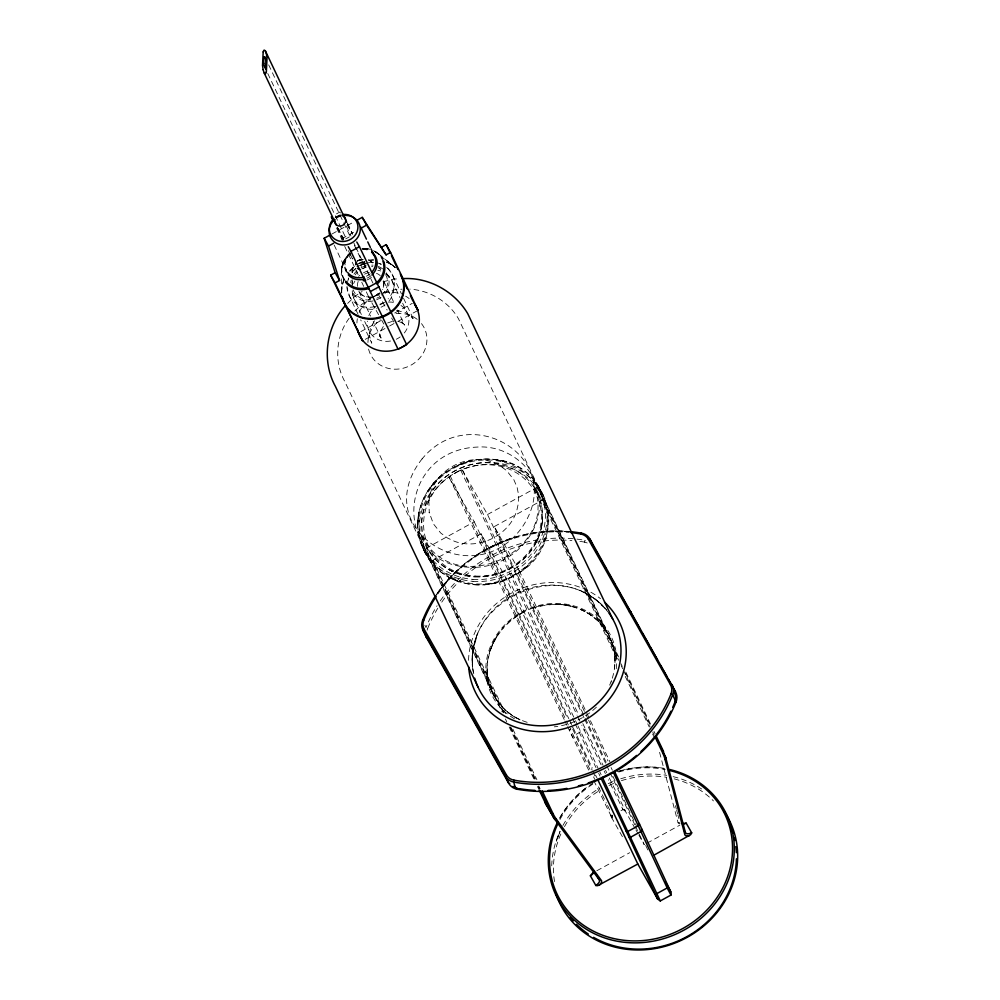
<?xml version="1.0" encoding="UTF-8"?>
<svg xmlns="http://www.w3.org/2000/svg" width="1000" height="1000" viewBox="0 0 1000 1000"><rect width="100%" height="100%" fill="white"/><g stroke="black" fill="none" stroke-linecap="round" stroke-linejoin="round"><path stroke-width="0.75" stroke-dasharray="5 3.75" d="M352.25 287.425L352.25 279.887M341.562 291.488L341.925 286.562L341.562 291.488C341.987 279.037 338.125 262.688 349.7 253.787M383.288 287.387L383.888 282.387L383.862 283.038L383.15 280.738M347.612 281.65L348.688 278A24.025 22 -25.4 0 0 347.663 281.1M587.225 543A12.088 11.062 -25.4 0 0 584.688 542.238L584.825 540.363A13.6 12.45 -25.4 0 1 585.775 540.525M342.688 263.913L341.688 268.075L344.288 260.225M584.688 542.238L584.712 542.112A134.425 123.088 -25.4 0 0 576.188 540.975M352.238 272.062L353.325 265.712M559.55 832.875L556.35 841.137L560.125 831.513M609.637 685.125L612.125 679.525M560.013 817.375C568.175 803.637 579.3 791.575 592.938 783.138M422.25 458.688C366.463 529.138 474.113 595.662 522.537 526.663C568.013 458.625 470.325 399.775 422.075 458.925M435.938 595.237L449.7 577.775L436.875 593.763A135.938 124.475 -25.4 0 1 568.475 531.462M435.1 596.438L449.7 577.775M349.137 318.263C335.788 336.112 333.925 361.662 344.637 381.238L490.475 688.363C495.8 702.25 506.6 713.5 520 719.837C502.362 712.15 492.013 695.125 485.863 677.65L494.125 696.287L489.5 685.562L487.25 674.05L487.062 670.462L488.025 679.375L490.4 687.962L487.25 674.05L487.537 661.413L487.45 662.175L490.1 650.413L497.25 635.525L492.675 643.75L489.412 652.45L495.1 639.212L503.013 627.962L502.25 629.012L511.275 620.175L521.825 613.075L517.612 615.438L526.112 610.763M374.462 320.788L370.525 327.95L369.513 332.425L369.438 336.938L369.237 334.975L371.775 343.188L360.688 319.837M383.275 326.512L380.55 331.312L379.913 336.613L379.613 333.5L381.037 338.1L373.212 321.613M457 570.475L447.95 579.538L465.812 562.737L481.9 551.788M612.587 816.012C612.275 821.287 609.562 813.425 611.337 814.013M350.012 253.525L347.587 256.188L350.763 252.8M347.675 303.375L354.875 296.325L362.1 291.462M354.9 311.038L361.587 304.488L370.863 298.25M349.787 253.8L344.263 260.35L349.95 253.863L346.35 258.188L346.712 257.55L344.8 263.288L346.475 271L334.175 245.05M352.55 271.2L355.85 268.488M379.675 292.775L376.575 295.3L372.75 296.575M351.838 252.225L349.275 254.125L352.3 251.962M335.15 217.6L341.312 214.775L339.862 212.025L333.775 215.375M475.8 555.487C503.738 537.038 538.013 528.112 571.375 531.737M518.2 572.625L585.425 713.512M365.075 262.175L362.925 263.363L353.663 243.863M358.438 260.45L364.038 259.237L359.95 259.788L361.55 259.413M458.963 471L451.938 474.862M516.6 573.513L509.9 577.188M336.625 217L341.312 215.562M331.95 234L353.125 222.362M341.625 238.863L353.537 232.312M345.75 238.863L349.412 236.85M357.587 260.912L359.65 259.788L364.075 260.338M378.6 314.738L369.588 298.775L373.25 296.762M374.462 296.087L378.125 294.088L376.163 289.95M360.875 331.587L382.55 319.675M394.725 312.987L412.337 303.312M365.262 339.35L388.288 326.7M389.637 325.95L396.4 322.238M397.762 321.488L416.712 311.075M425.95 548.337L474.25 521.8L449.425 477.812A1.512 1.388 -25.4 0 1 449.375 476.65A64.212 58.8 -25.4 0 0 425.188 549.3A1.512 1.388 -25.4 0 1 425.95 548.337L504.725 714.237M487.488 514.525L535.788 487.987A1.512 1.388 -25.4 0 1 537.013 487.85A64.212 58.8 -25.4 0 0 461.688 469.888A1.512 1.388 -25.4 0 1 462.663 470.55L487.488 514.525L581.275 712.062M431.087 560.262A1.5 1.338 -3.7 0 0 431.538 560.487A1.512 1.388 -25.4 0 0 432.75 560.388L481.05 533.85L505.875 577.825L571.962 717.013M494.288 526.575L542.587 500.037A1.512 1.388 -25.4 0 0 543.35 499.075A64.212 58.8 -25.4 0 1 519.163 571.712A1.512 1.388 -25.4 0 0 519.113 570.55L494.288 526.575L584.738 717.05M588.663 770.05L569.587 730.875A1.512 1.388 -25.4 0 1 570.237 728.95L570.9 728.575M572.225 727.85L572.875 727.487M620.988 810.725L622.975 809.638L608.4 779.762M596.825 870.75L629.663 852.712M647 843.188L679.825 825.15M509.738 577.288L509.062 577.65M508.125 578.162L574.837 719.325M450.15 475.825L565.85 719.712M486.388 549.075L510.288 538.7L491.05 546.763M372.025 297.462L379.712 294.1M387.663 322.938L393.062 321.125M535.175 607.3L533.513 607.962C546.225 604.175 559.95 603.038 572.85 606.6L563.638 604.763L554.15 604.263C572.45 604.4 591.388 611.438 602.925 626.125L596.775 619.612L589.6 614.113L581.562 609.75C592.438 614.987 601.838 623.013 607.925 633.5L458.45 318.7C448.413 301.475 429.525 290.3 409.712 289.125M365.325 263.837L359.688 265.4L368.237 263M359.688 265.4L365.538 263.438M617.125 771.675C632.413 767.013 648.85 765.45 664.6 768.462M339.775 215.25L339.137 215.413L341.475 214.85M383.062 281.725L394.35 279.05L400.075 278.775M383.562 292.413L395.775 289.525L401.987 289.212M475.737 567.312C510.575 566.275 542.625 534.388 539.325 498.787C537.4 467.95 507.013 444.588 476.863 447.1C395.85 450.575 390.363 569.625 475.425 567.312M362.275 248.725L369.575 249.15M362.587 248.688L365.363 248.55L363.888 248.538M368.45 262.462L374.487 262.725M371.475 297L366.213 296.775L362.075 295.012L358.862 291.4A13.462 12.325 -25.4 0 0 379.787 293.387M569.362 531.45L545.05 531.35L568.562 531.575M362.062 248.863L368.237 250.15M396.5 310.462L405.55 312.625L412.8 317.962L411.375 316.537L413.888 320.05L402.15 295.325M370.05 249.312L369.438 249.125A21.412 19.613 -25.4 0 0 361.875 248.663M437.837 608.175A134.425 123.088 -25.4 0 0 427.65 628.525L426.275 627.863M398.625 321.375L403.537 323.625L401.4 321.525L404.625 325.138L397.45 310.025M377.512 262.863L381.262 264.325M373.575 250.55L395.062 267.337L378.787 254M375.575 251.788L376.7 252.463M368.688 259.962L373.875 263.637M395.062 267.337L386.962 260.7M378.438 267.413L380.725 269.3A17.988 16.475 -25.4 0 0 378.75 268.225M386.438 274.025L391.413 279.525L400 297.625M605.388 608.438L595.2 599.163L581.15 591.05C591.337 595.988 601.425 602.45 607.85 611.987M604.688 608.112C559.75 556.825 465.737 599.812 472.425 666.625L472.663 652.8L477.188 634.65C472.275 647.65 470.712 662.05 474.2 675.588M387.812 268.412L391.712 273.35L401.488 293.95M431.512 560.525L431.775 560.875A64.212 58.8 -25.4 0 0 506.838 578.488A1.5 1.25 -24.8 0 0 507.362 578.413M612.513 815.925L611.912 814.975M347.025 224.7L352.287 234.025M378.125 294.088L387.125 310.05M391.637 318.025L393.888 322.013M337.738 228.05L343.75 238.713M381.6 320.05L383.862 324.05M635.175 828.6L624.575 809.812C617.6 803.425 626.462 813.925 624.975 810.088L609.175 777.712M635.938 829.938L638.2 833.962M638.962 835.3L644.262 844.688L638.225 831.988M611.337 817.087L622.7 837.212M582.825 723.6A225.062 5.838 61.2 0 0 586.1 730.4L603.1 765.263M605.538 770.25L606.75 772.738M601.112 764.825L581.788 725.15M604.15 771.05L605.363 773.538M589.925 769.388L570.237 728.95M593.562 776.862L594.775 779.35M598.425 786.825L606.312 803M607.537 805.487L611.175 812.962M593.763 780.512L611.938 817.8M337.225 227.6L343.15 239.838M348.413 250.7L352.362 258.85M618.663 656.963L543.225 498.088L537.788 488.45L618.525 658.487M625.837 672.075L650.875 724.8M654 731.388L655.25 734.025M621.025 663.75L622.275 666.388M625.4 672.987L649.812 724.388M542.587 500.037L618.688 660.3M621.362 665.925L622.7 668.737M623.362 670.15L650.062 726.388M652.738 732L654.075 734.812M535.788 487.987L617.9 660.913M625.237 676.375L649.275 726.988M652.613 734.013L653.95 736.825M402.65 303.188L406.613 311.537M383.75 281.188L394.837 304.538M519.113 570.55L609.9 761.762M586.05 714.825L587.925 718.787M588.562 720.1L607.962 760.962M611.087 767.55L612.337 770.188M585.4 718.462L606.175 762.2M612.875 776.312L636.325 825.7M645.7 845.45L649.05 852.513M581.95 713.475L583.962 717.7M584.625 719.112L606.075 764.262M606.737 765.675L609.425 771.325M610.087 772.738L634.875 824.938M635.55 826.35L637.562 830.588M347.4 223.637L352.413 234.188M462.663 470.55L578.812 715.175M353.9 243.075L355.213 245.825M355.863 247.213L372.887 283.05M268.675 64.875L343.075 221.562M343.738 222.95L350.35 236.887M460.65 470.062L577.062 715.212M577.688 716.538L580.2 721.812M575.462 720.65L577.35 724.6M577.975 725.925L598 768.1M599.875 772.05L601.125 774.688M267.762 73.5L346.5 239.312M572.625 718.413L574.637 722.638M575.3 724.038L596 767.625M598.663 773.25L600 776.062M337.625 227.662L343.638 240.312M350.312 254.363L352.475 258.938M344.712 246.388L359.113 276.712M361.737 282.225L363.7 286.363M366.325 291.875L369.588 298.775M481.05 533.85L568.812 718.688M569.487 720.088L592.263 768.062M595.612 775.125L596.962 777.938M474.25 521.8L568.05 719.338M572.737 729.212L592.163 770.125M592.837 771.538L595.513 777.188M566.475 721.038L568.362 724.987M449.425 477.812L564.25 719.625M564.913 721.038L566.925 725.25M567.587 726.663L569.587 730.875A225.062 5.838 61.2 0 0 572.863 737.675A1.512 1.338 -26 0 1 573.525 735.788L584.113 729.963A1.512 1.338 -26 0 1 586.1 730.4M358.862 291.4L370.6 316.125M361.375 314.525L353.45 297.825L352.262 290.438A21.113 19.325 -25.4 0 0 376.825 308.712M364.688 321.488L368.65 329.837M358.075 314.337L349.6 296.488L347.088 287.625M432.75 560.388L505.513 713.625M512.863 729.1L536.888 779.712M510.725 726.888L536.1 780.312M538.763 785.938L540.1 788.75M503.338 712.8L430.737 559.9L425.3 550.262L502.075 711.95M510.225 727.3L535.262 780.013M538.387 786.612L539.637 789.25M505.412 718.975L506.75 721.787M509.162 726.888L534.2 779.6M537.463 786.462L538.787 789.275M424.875 625.188L426 627.562A135.938 124.475 -25.4 0 1 437.062 605.75M347.725 223.55L352.188 233.15M612.475 815.638L612.388 815.45A1.512 1.35 -25.8 0 0 611.737 817.362L612.025 818.037M346.4 226.137L350.962 236.012M336.562 228L342.438 240.7M675.45 805.65L676.375 809.163M676.688 810.337L677.613 813.863M677.913 815.037L678.838 818.55M659.575 752.325L678.062 822.75A9.062 3.638 -29.4 0 0 680.025 823.85M341.562 290.75L341.662 292.875M352.238 269L352.25 272.362M352.238 279.725L352.25 284.325M421.488 323.612A29.962 27.438 -25.4 0 1 409 366.163A29.962 27.438 -25.4 0 1 368.438 348.4M367.925 342.5A29.962 27.438 -25.4 0 1 380.337 319.688M396.062 313.562A29.962 27.438 -25.4 0 1 417.3 319.425M386.6 267.375A24.025 22 -25.4 0 1 388.15 298.837M382.95 303.212A24.025 22 -25.4 0 1 379.95 304.862M375.1 306.575A24.025 22 -25.4 0 1 346.987 285.887M352.062 272.288A24.025 22 -25.4 0 1 355.613 268.637M359.837 265.75A24.025 22 -25.4 0 1 364.562 263.725M371.25 262.55A24.025 22 -25.4 0 1 372.938 262.538M379.475 263.625A24.025 22 -25.4 0 1 381.025 264.163M386.287 272.8A19.5 17.85 -25.4 0 1 384.963 293.525M381 297.337A19.5 17.85 -25.4 0 1 351.712 290.35M350.75 282.762A19.5 17.85 -25.4 0 1 351.213 280.175M353.975 274.113A19.5 17.85 -25.4 0 1 356.637 270.988M361.1 267.712A19.5 17.85 -25.4 0 1 366.262 265.7M371.725 265.113A19.5 17.85 -25.4 0 1 373.088 265.188M378.288 266.438A19.5 17.85 -25.4 0 1 382.812 269.037M383.462 280.863A13.462 12.325 -25.4 0 1 382.575 289.625M357.413 286.35A13.462 12.325 -25.4 0 1 358.35 281.05M364.6 274.175A13.462 12.325 -25.4 0 1 370.037 272.462M376.463 273.3A13.462 12.325 -25.4 0 1 380.262 275.675M385.637 274.613A17.988 16.475 -25.4 0 1 376.825 298.2M370.7 299.925A17.988 16.475 -25.4 0 1 353.125 289.8M352.163 284A17.988 16.475 -25.4 0 1 352.4 281.6M355.213 274.825A17.988 16.475 -25.4 0 1 357.663 271.938M361.775 268.925A17.988 16.475 -25.4 0 1 366.538 267.062M371.575 266.512A17.988 16.475 -25.4 0 1 372.837 266.588M468.55 660.312A80.05 73.3 -25.4 0 1 516.425 590.638A80.05 73.3 -25.4 0 1 600.487 598.663M473.288 672.138A75.525 69.15 -25.4 0 1 517.4 592.75A75.525 69.15 -25.4 0 1 606.475 609.913M437.85 593.925A134.425 123.088 -25.4 0 1 569.412 532.45M440.262 600.9A135.938 124.475 -25.4 0 1 584.8 540.312M427.137 630.2A12.088 11.062 -25.4 0 1 427.65 628.525M441.75 602.15A134.425 123.088 -25.4 0 1 571.888 540.55M527.163 722.325A64.95 59.475 -25.4 0 1 491.475 646.538A64.95 59.475 -25.4 0 1 573.925 606.912A64.95 59.475 -25.4 0 1 610.938 682.075M514.513 718.812A66.463 60.85 -25.4 0 1 492.438 642.05A66.463 60.85 -25.4 0 1 571.3 605.2A66.463 60.85 -25.4 0 1 615.825 671.475M596.4 707.175A66.463 60.85 -25.4 0 1 554.312 726.838M336.087 217.525A5.663 5.188 -25.4 0 1 341.138 215.55M366.075 264.95A5.288 4.838 -25.4 0 1 361.188 269.35M357.375 261.112A5.288 4.838 -25.4 0 1 363.95 260.25M371.413 277.225A11.6 10.625 -25.4 0 1 367.25 279.875M352.312 272.663A11.6 10.625 -25.4 0 1 353.638 265.15M357.6 261.087A11.6 10.625 -25.4 0 1 363.812 259.113M368.537 259.9A11.6 10.625 -25.4 0 1 373.7 264.325M385.8 273.45A21.113 19.325 -25.4 0 1 388.288 301.913M384.963 304.913A21.113 19.325 -25.4 0 1 381.075 307.213M353.625 283.612A21.113 19.325 -25.4 0 1 354.925 281.012M358.587 276.388A21.113 19.325 -25.4 0 1 359.7 275.387M363.413 272.85A21.113 19.325 -25.4 0 1 369.012 270.663M377.85 270.312A21.113 19.325 -25.4 0 1 380.675 270.975M401 305.462A21.113 19.325 -25.4 0 1 403.488 333.925M400.163 336.925A21.113 19.325 -25.4 0 1 396.287 339.225M390.562 341.025A21.113 19.325 -25.4 0 1 367.425 321.15M368.825 315.625A21.113 19.325 -25.4 0 1 376.087 306.475M379.963 304.175A21.113 19.325 -25.4 0 1 395.875 302.987M356.925 322.975A31.688 29.013 -25.4 0 1 357.35 318.762M359.162 312.587A31.688 29.013 -25.4 0 1 370.05 298.85M375.875 295.4A31.688 29.013 -25.4 0 1 380.087 293.762M384.45 292.688A31.688 29.013 -25.4 0 1 399.762 293.625M405.65 296.2A31.688 29.013 -25.4 0 1 409.137 298.575M335.325 217.475A14.525 13.3 -25.4 0 1 340.913 214.862M336.562 218.125A15.862 14.525 -25.4 0 1 341.737 215.912M341.725 293.012A31.688 29.013 -25.4 0 1 345.887 276.625M349.837 271.288A31.688 29.013 -25.4 0 1 354.825 266.8M360.65 263.337A31.688 29.013 -25.4 0 1 364.862 261.7M369.237 260.625A31.688 29.013 -25.4 0 1 373.675 260.15M386.575 262.288A31.688 29.013 -25.4 0 1 393.925 266.512M341.587 292.438A31.55 28.887 -25.4 0 1 345.737 276.112M349.663 270.8A31.55 28.887 -25.4 0 1 354.637 266.325M358.425 263.913A31.55 28.887 -25.4 0 1 364.625 261.25M368.975 260.188A31.55 28.887 -25.4 0 1 373.413 259.713M386.238 261.837A31.55 28.887 -25.4 0 1 395.15 267.413M343.925 279.775A21.988 20.137 -25.4 0 1 349.425 254.3M362.188 248.837A21.988 20.137 -25.4 0 1 369.812 249.3M375.35 251.5A21.988 20.137 -25.4 0 1 383.113 259.887M344.825 279.988A21.412 19.613 -25.4 0 1 349.438 253.988M374.7 251.25A21.412 19.613 -25.4 0 1 382.25 259.425M371.238 275.512A16.562 15.175 -25.4 0 1 366.188 278.512M346.35 272.275A16.562 15.175 -25.4 0 1 349.613 253.863M362.438 248.863A16.562 15.175 -25.4 0 1 370.025 250.963M370.188 273.762A15.862 14.525 -25.4 0 1 366.388 276.188M346.912 271.537A15.862 14.525 -25.4 0 1 348.713 253.837M362.875 248.312A15.862 14.525 -25.4 0 1 369.938 250.825M358.9 263.75A2.263 2.075 -25.4 0 1 361.475 262.375A2.263 2.075 -25.4 0 1 363.162 264.462A2.263 2.075 -25.4 0 1 361.163 266.537M514.425 574.712A64.212 58.8 -25.4 0 1 511.912 576.087M428.675 556.237A64.212 58.8 -25.4 0 1 427.388 553.95M454.113 473.663A64.212 58.8 -25.4 0 1 456.625 472.287M539.862 492.137A64.212 58.8 -25.4 0 1 541.15 494.425M678.062 822.75A1.512 1.375 -18.5 0 1 680 823.15M449.55 476.712A1.5 1.2 -43.9 0 1 449.812 476.337M461.188 470.087A1.5 1.188 -9.9 0 1 461.65 470.087M506.838 578.488A1.512 1.388 -25.4 0 1 505.875 577.825M519.125 571.7A1.5 1.25 -28.2 0 1 518.837 572.112M536.95 488.025A1.5 1.212 -6.7 0 1 537.375 488.188M543.4 498.562A1.5 1.412 16.1 0 1 543.425 499.087M425.138 549.8A1.5 1.35 -2 0 1 425.15 549.3M551.725 865.825A94.4 86.438 -25.4 0 1 559.963 831.312M562.925 825.512A94.4 86.438 -25.4 0 1 599.837 788.05M608.188 783.675A94.4 86.438 -25.4 0 1 614.388 781.012M620.737 778.775A94.4 86.438 -25.4 0 1 666.725 775.35M673.112 776.637A94.4 86.438 -25.4 0 1 702.262 789.4M554.525 881.612A92.888 85.062 -25.4 0 1 561.587 832.362M564.487 826.65A92.888 85.062 -25.4 0 1 600.812 789.775M609.038 785.475A92.888 85.062 -25.4 0 1 615.138 782.862M621.375 780.662A92.888 85.062 -25.4 0 1 666.637 777.288M674.163 778.863A92.888 85.062 -25.4 0 1 713.462 800.925M559.538 818.388A94.4 86.438 -25.4 0 1 587.463 786.825M619.925 770.875A94.4 86.438 -25.4 0 1 663.337 768.225M559.963 819.55A92.888 85.062 -25.4 0 1 593.525 783.625M618.737 772.038A92.888 85.062 -25.4 0 1 665.263 769.513M614.987 655.9L614.513 668.125C616.087 656.263 613.875 644.137 608.112 633.65L612.737 644.375L614.987 655.9M417.663 524.412C417.938 549.538 434.725 574.2 459.113 581.663L448.325 576.962C462.875 584.875 480.213 586.95 496.238 582.85L484.275 584.837C501.075 583.45 517.337 576.362 529.288 564.388L520.175 572.15C568.488 543.05 550.625 462.7 493.713 459.375L506.887 462.05C490.387 457.013 472.188 458.338 456.65 465.875L469.525 461.087C452.837 465.625 437.638 475.85 428.137 490.438L436.475 480.012C424.938 491.987 417.463 508.113 417.65 524.913L418.862 512.425L417.663 524.412M542.6 517.112C540.237 584.438 440.3 600.6 421.2 534.237C451.475 601.413 561.562 552.7 533.525 485.075L540.65 501.7L542.6 517.112M428.85 500.438L429.288 512.975L429.162 512.3L433.425 523.875L440.725 533.025L447.512 538.025L454.787 541.425C479.188 550.075 508.738 535.588 516.712 510.938L518.4 503.125L518.55 494.712L517.087 487.25L513.837 479.688L506.525 470.525L499.75 465.538L492.463 462.125C468.075 453.475 438.512 467.962 430.538 492.625L428.85 500.438M542.25 522.25L541.25 528.275L542.25 522.25M342.537 264.425L341.925 267.375L342.537 264.425M537.8 538.587L535.025 544.312L537.8 538.587M362.837 262.413L361.388 262.925L365.35 261.55L362.837 262.413M367.9 248.938L365.562 248.637L369.7 249.213L367.9 248.938M452.65 571.487L448.013 569.087L452.65 571.487M537.762 486.337L534.975 482.638L540.25 489.7L537.762 486.337M537.812 494.012L535.938 490.363L537.8 494.062M425.562 553.75L422.125 545.662L425.562 553.75M341.662 272.812L341.55 269.837L341.662 272.812M474.588 584.7A65.75 60.2 -25.4 0 0 544.2 497.212A65.75 60.2 -25.4 0 0 433.225 488.975A65.75 60.2 -25.4 0 0 474.588 584.7M472.987 581.35A65.75 60.2 -25.4 0 0 542.612 493.862A65.75 60.2 -25.4 0 0 431.637 485.625A65.75 60.2 -25.4 0 0 472.987 581.35M472.95 579.375A64.212 58.8 -25.4 0 0 540.938 493.925A64.212 58.8 -25.4 0 0 432.562 485.875A64.212 58.8 -25.4 0 0 472.95 579.375M474.975 576.925A61.312 56.137 -25.4 0 0 537.775 493.925A61.312 56.137 -25.4 0 0 433.925 488.775A61.312 56.137 -25.4 0 0 474.975 576.925M475.412 576.075A59.8 54.763 -25.4 0 0 536.663 495.112A59.8 54.763 -25.4 0 0 435.375 490.1A59.8 54.763 -25.4 0 0 475.412 576.075"/><path stroke-width="1.5" d="M570.85 532.587A134.425 123.088 -25.4 0 1 580.775 534.012A12.088 11.062 -25.4 0 1 588.362 539.263L589.95 539.075L675.45 691.7A13.6 12.45 -25.4 0 1 676.038 701.975L672.625 694.788L671 693.875A134.425 123.088 -25.4 0 1 513.975 780.163C513.025 782.75 516.8 792.463 517.875 788.4A12.088 11.062 -25.4 0 1 513.088 786.325M266.35 71.963L267 58.625A36.95 8.3 66.4 0 0 266.4 54.088L265.312 50.763L264.137 50.1A38.425 8.637 66.4 0 0 263.2 51.925M263.188 51.887L262.538 65.213M580.775 534.012L581.362 533.1A13.6 12.45 -25.4 0 1 589.95 539.075L592.762 545.025M344.588 306.4C325.988 328.113 321.538 361.025 335.375 386.325L478.025 687.087M674.5 692.913L675.462 691.762L668.388 679.2M602.375 777.325L660.288 900.925L671 895.05L671.15 892.65L641.95 829.35A225.062 5.838 61.2 0 0 639.275 823.612L614.575 771.6M436.238 596.312A134.425 123.088 -25.4 0 0 423.75 620.3A12.088 11.062 -25.4 0 0 424.275 629.425L423.188 630.65L426.6 637.825L508.713 783.325L509.787 783.375M513.975 780.163A12.088 11.062 -25.4 0 1 506.388 774.925L505.312 776.15L508.713 783.325A13.6 12.45 -25.4 0 0 517.238 789.225A135.938 124.475 -25.4 0 0 676.038 701.975L674.912 702.1A12.088 11.062 -25.4 0 0 674.388 692.975M653.8 855.238L690.65 834.712L691.7 832.875L686.237 823.2A7.55 3.025 -29.4 0 1 682.438 824.163M357.3 266.462L357.962 266.1M335.138 272.712L330.675 275.163L362.55 340.838L335.062 282.938L339.525 280.475L335.138 272.712L324.162 238.275L329.3 235.45M357.088 220.188L362.238 217.362L386.112 254.875L390.575 252.425L386.188 244.662L381.725 247.113M339.525 280.475L328.537 246.05L333.688 243.225M361.475 227.95L366.613 225.125L386.112 254.875M359.438 246.688L406.65 344.637L398.125 349.312L350.9 251.375L359.438 246.688L356.788 242.013M376.863 282.663L368.338 287.35A21.412 19.613 -25.4 0 1 345.65 281.125M370.625 291.413L379.15 286.725M593.837 871.737A9.062 3.638 -29.4 0 1 592.725 873.012L590.375 875.788L595.862 885.537L597.737 885.675L637.825 864.013L597.625 779.35M656.587 893.775L667.175 887.95L613.587 772.825M682.562 823.65L686.2 823.138M588.362 539.263L670.475 684.75A12.088 11.062 -25.4 0 1 671 693.875M428.062 637.712L426.625 637.875A13.6 12.45 -25.4 0 1 425.112 632.35M629.425 612L631 611.825M670.475 684.75L672.062 684.575A13.6 12.45 -25.4 0 1 672.65 694.837A135.938 124.475 -25.4 0 1 513.862 782.1A13.6 12.45 -25.4 0 1 505.325 776.2L423.212 630.7A13.6 12.45 -25.4 0 1 422.612 620.438L423.75 620.3M264.538 56.825L266.225 59.713M660.25 900.938L657.575 898.988L637.825 864.013M402.938 278.625C428.812 277.038 454.55 291.4 467.713 313.612L612.762 619.087M581.362 533.1L581.413 533.175A135.938 124.475 -25.4 0 0 571.375 531.737M551.163 812.188L546.25 804.887L539.212 790.15M542.238 790.95L552.913 813.45A225.062 90.275 -29.4 0 0 556.475 819.4L601.487 880.612A9.062 3.638 -29.4 0 1 599.525 885.062M595.837 885.5A7.55 3.025 -29.4 0 0 599.5 880.15L553.488 817.525L540.275 790.562M264.163 65.625L265 67.013A15.4 3.462 66.4 0 0 265.438 66.2L265.512 65.987A41.45 9.312 66.4 0 0 265.788 63.7L265.8 63.562A40.925 9.2 66.4 0 0 265.763 60.9L265.725 60.512A14.763 3.312 66.4 0 0 265.413 58.25M263.175 69.812L264.225 73.075L265.5 73.675A38.425 8.637 66.4 0 0 266.337 71.912M593.337 546.213L597.825 554.163M598.462 555.3L602.95 563.263M603.6 564.4L606.163 568.938M608.725 573.488L615.15 584.85M616.425 587.125L618.987 591.675M619.637 592.812L620.913 595.087M621.562 596.225L624.125 600.775M624.763 601.9L626.05 604.175M626.688 605.312L631.825 614.412M632.463 615.55L636.962 623.5M637.6 624.637L639.525 628.05M642.725 633.737L644.013 636.013M644.65 637.137L649.15 645.1M650.425 647.375L654.925 655.325M655.562 656.462L657.487 659.875M660.688 665.562L662.613 668.975M663.263 670.113L667.113 676.925M413.688 302.562L418.075 310.338L390.575 252.425M362.238 217.362L366.613 225.125M659.65 744.538L665.562 756.925L685.512 832.887A7.55 3.025 -29.4 0 0 691.688 832.837L691.7 832.875M663.425 753.575L664.1 754.775M664.438 755.387L665.8 757.788A1.512 1.375 -14.7 0 1 665.138 759.675L684.862 834.8A9.062 3.638 -29.4 0 0 689.362 835.7M684.488 831.087L685.512 832.887M333.325 220.225L331.337 216.713L333.3 220.95M348.263 246.7L350.9 251.375M324.162 238.275L328.537 246.05M330.675 275.163L335.062 282.938M665.438 882.225L670.738 891.612M596.775 875.337L599.5 880.15M424.275 629.425L506.388 774.925M670.962 895.075L667.175 887.95M657.513 898.888L628.713 836.625A225.062 5.838 61.2 0 0 626.038 830.888L601.337 778.875M655.875 735.35L663.388 751.162A1.512 1.388 -25.4 0 1 662.75 753.088A225.062 90.275 -29.4 0 1 665.138 759.675M654.737 736.225L662.75 753.088M386.188 244.662L390.125 252.938M391.425 255.688L397.975 269.475M401.25 276.375L407.137 288.775M410.412 295.675L413.038 301.188M360.538 226.713L366.438 239.15M367.75 241.912L370.375 247.438M371.037 248.812L374.15 255.387M265.312 50.763L346.763 222.312M264.538 66.7L265.85 69.463M264.225 73.075L336.488 225.263M265.062 57.263L265.375 58.212M658.487 742.712L658.825 743.525M263.8 63.238L263.788 63.038A40.925 9.2 66.4 0 1 263.75 60.287L263.75 60.125A41.45 9.312 66.4 0 1 264.025 57.838L264.088 57.625A15.4 3.462 66.4 0 1 264.513 56.788M373.15 297.038A13.462 12.325 -25.4 0 1 372.212 297.238M604.513 602.125A80.05 73.3 -25.4 0 1 578.975 723.238A80.05 73.3 -25.4 0 1 468.688 666.938M608.75 612.85A75.525 69.15 -25.4 0 1 577.013 717.55A75.525 69.15 -25.4 0 1 474.712 678.162M422.612 620.438A135.938 124.475 -25.4 0 1 435.25 596.175M674.912 702.1A134.425 123.088 -25.4 0 1 672.712 707.325M670.913 711.188A134.425 123.088 -25.4 0 1 656.562 734.312M653.863 737.712A134.425 123.088 -25.4 0 1 640.913 751.513M636.55 755.425A134.425 123.088 -25.4 0 1 588.212 782.938M582.6 784.712A134.425 123.088 -25.4 0 1 578.35 785.9M566.888 788.4A134.425 123.088 -25.4 0 1 548.025 790.45M534.987 790.387A134.425 123.088 -25.4 0 1 519.288 788.637M591.625 543.913A13.6 12.45 -25.4 0 1 592.825 545.4M342.65 215.912A5.663 5.188 -25.4 0 1 345.387 222.425A5.663 5.188 -25.4 0 1 338.5 225.925A5.663 5.188 -25.4 0 1 334.787 219.9M359.875 269.337A5.288 4.838 -25.4 0 1 357.438 268.312M355.737 264.675A5.288 4.838 -25.4 0 1 356.175 262.8M365.675 280.375A11.6 10.625 -25.4 0 1 363.25 280.712M414.787 304.688A31.688 29.013 -25.4 0 1 399.338 348.462A31.688 29.013 -25.4 0 1 357.475 329.212M342.95 214.5A14.525 13.3 -25.4 0 1 357.512 230.263A14.525 13.3 -25.4 0 1 336.438 240.1A14.525 13.3 -25.4 0 1 333.738 218.8M343.95 215.525A15.862 14.525 -25.4 0 1 359.762 233.062A15.862 14.525 -25.4 0 1 336.213 243.137A15.862 14.525 -25.4 0 1 334.75 219.462M401.6 276.225A31.688 29.013 -25.4 0 1 382.013 317.225A31.688 29.013 -25.4 0 1 342.25 297.15M400.262 273.888A31.55 28.887 -25.4 0 1 382.75 316.15A31.55 28.887 -25.4 0 1 342.113 296.55M383.663 261.212A21.988 20.137 -25.4 0 1 376.962 284.088M368.762 288.587A21.988 20.137 -25.4 0 1 345.525 282.162M382.8 260.712A21.412 19.613 -25.4 0 1 376.262 282.987M372.688 252.925A16.562 15.175 -25.4 0 1 372.113 274.738M365.062 278.913A16.562 15.175 -25.4 0 1 348.263 274.9M371.575 252.138A15.862 14.525 -25.4 0 1 371.8 272.213M364.288 277.013A15.862 14.525 -25.4 0 1 347.525 272.375M263.137 69.75A36.95 8.3 66.4 0 1 262.562 65.263M264.125 65.588A14.763 3.312 66.4 0 1 263.825 63.362M626.038 830.888A1.512 1.388 -25.4 0 0 628.038 831.363L638.625 825.55A1.512 1.388 -25.4 0 0 639.275 823.612M641.95 829.35A1.512 1.425 -24.5 0 1 641.325 831.325L630.737 837.138A1.512 1.425 -24.5 0 1 628.713 836.625M657.487 741.05A1.512 1.388 -25.4 0 1 657.95 741.525M546 801.462A1.512 1.388 -25.4 0 0 545.462 803.325L550.913 812.975A1.512 1.388 -25.4 0 0 552.913 813.45M556.475 819.4A1.512 1.388 -36.3 0 1 554.487 818.962L549.05 809.312A1.512 1.388 -36.3 0 1 549.15 807.837M594.138 871.513A7.55 3.025 -29.4 0 1 590.4 875.863M724.15 811.325A94.4 86.438 -25.4 0 1 682.7 939.663A94.4 86.438 -25.4 0 1 555.75 893.388M729.737 824.638A92.888 85.062 -25.4 0 1 732.925 833.175M734.15 837.575A92.888 85.062 -25.4 0 1 734.825 840.55M735.812 846.575A92.888 85.062 -25.4 0 1 736.35 852.688M736.425 858.838A92.888 85.062 -25.4 0 1 686.775 936.688A92.888 85.062 -25.4 0 1 593.562 937.337M588.288 934.038A92.888 85.062 -25.4 0 1 576.438 924.237M573.288 920.9A92.888 85.062 -25.4 0 1 570.35 917.387M669.725 769.513A94.4 86.438 -25.4 0 1 728.388 880.05A94.4 86.438 -25.4 0 1 604.587 937.9A94.4 86.438 -25.4 0 1 557.712 821.85M669.013 770.325A92.888 85.062 -25.4 0 1 726.888 878.713A92.888 85.062 -25.4 0 1 605.712 936.287A92.888 85.062 -25.4 0 1 558.225 822.975"/></g></svg>
